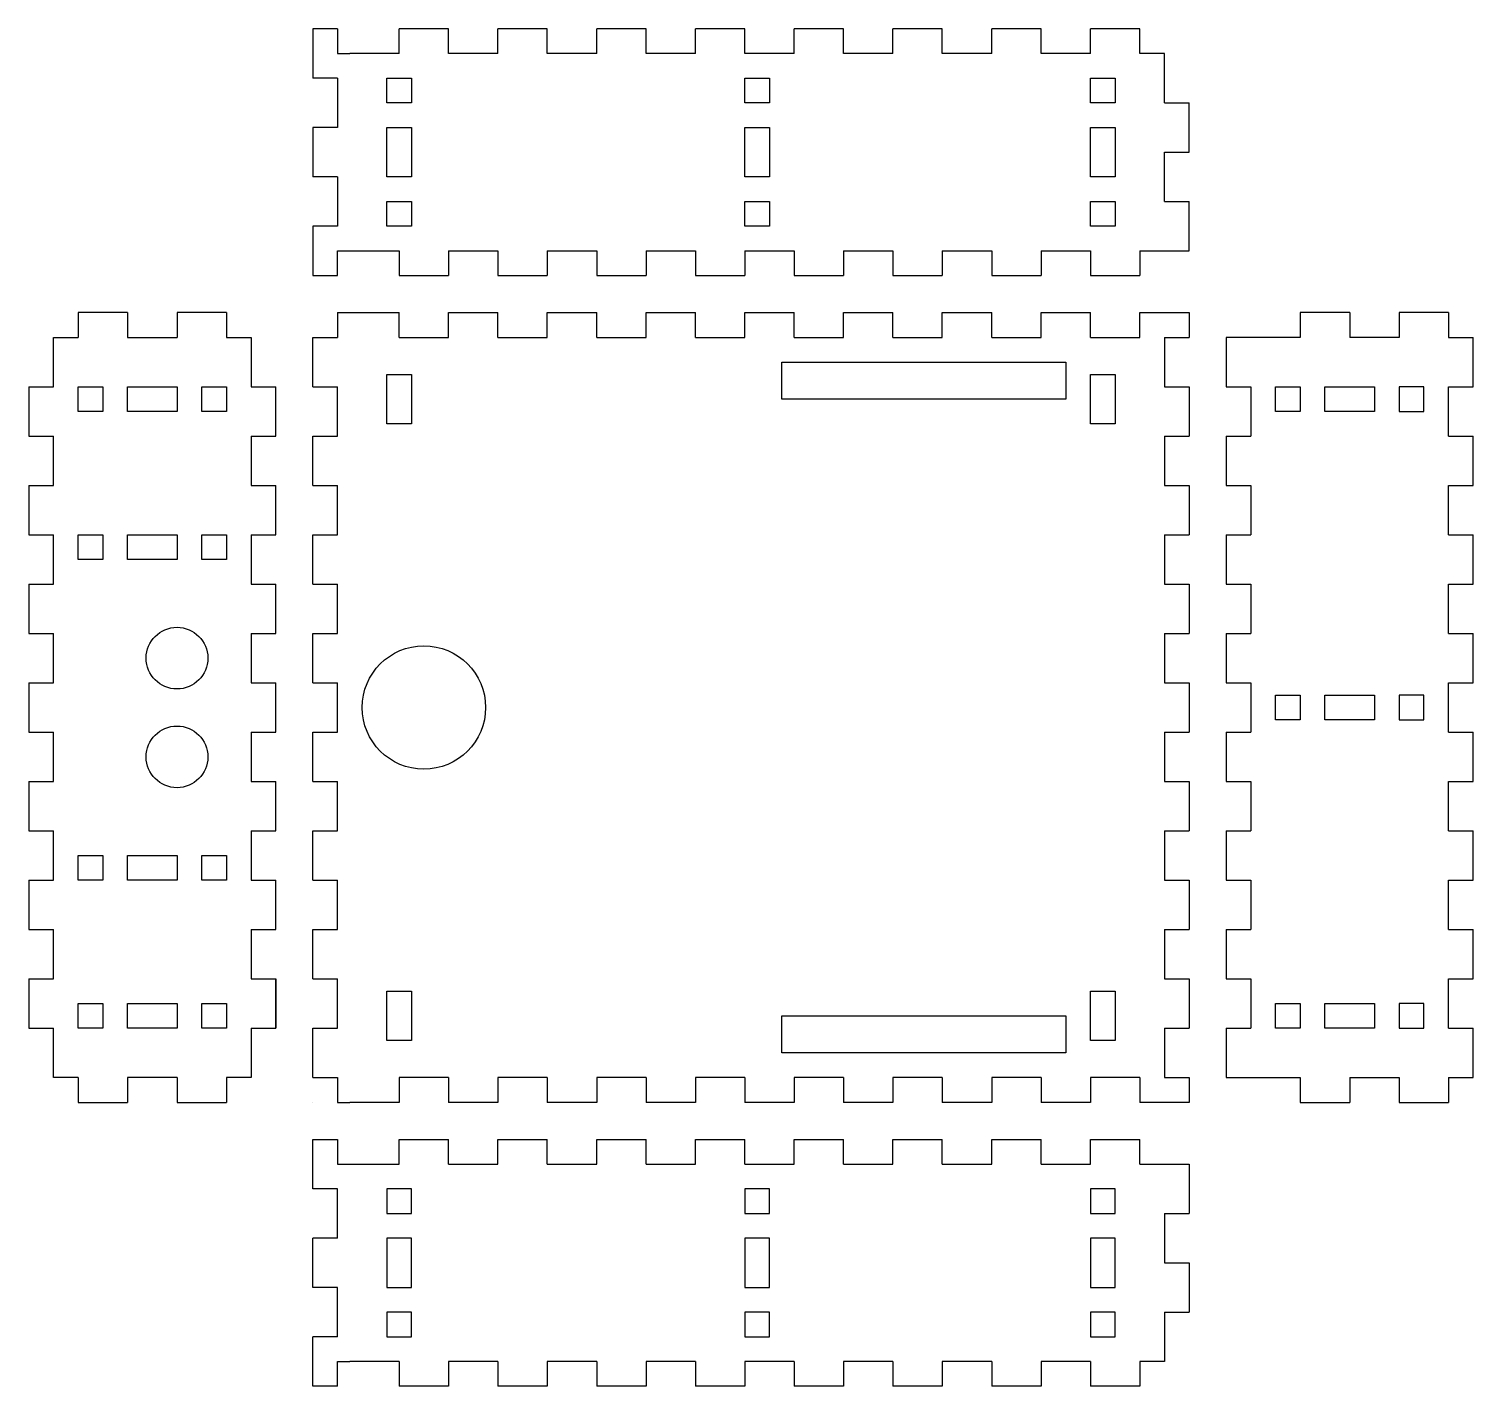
# Model space of a CAD drawing. Header units: inches. Extents: x -38 to 34.9, y -2.3 to 35.3.
# Drawn here: x 20.25 to 34.87, y -2.25 to 11.5 of the extents above; entities that cross this region are included whole.
import ezdxf

# ---------------------------------------------------------------- set-up
doc = ezdxf.new("R2010")
doc.units = ezdxf.units.IN
doc.header["$MEASUREMENT"] = 0
doc.layers.add('Cut', color=1, linetype='Continuous')

msp = doc.modelspace()

# ---------------------------------------------------------------- linework, layer by layer
at = {"layer": 'Cut'}
for p, q in [((23.375, 11.5), (23.125, 11.5)), ((23.125, 11.5), (23.125, 11)), ((23.375, 11.5), (23.375, 11.25)), ((24.5, 11.5), (24, 11.5)), ((24, 11.25), (24, 11.5)), ((24.5, 11.25), (24.5, 11.5)), ((25.5, 11.5), (25, 11.5)), ((25, 11.25), (25, 11.5)), ((25.5, 11.25), (25.5, 11.5)), ((26.5, 11.5), (26, 11.5)), ((26, 11.25), (26, 11.5)), ((26.5, 11.25), (26.5, 11.5)), ((27.5, 11.5), (27, 11.5)), ((27, 11.25), (27, 11.5)), ((27.5, 11.25), (27.5, 11.5)), ((28.5, 11.5), (28, 11.5)), ((28, 11.25), (28, 11.5)), ((28.5, 11.25), (28.5, 11.5)), ((29.5, 11.5), (29, 11.5)), ((29, 11.25), (29, 11.5)), ((29.5, 11.25), (29.5, 11.5)), ((30.5, 11.5), (30, 11.5)), ((30, 11.25), (30, 11.5)), ((30.5, 11.25), (30.5, 11.5)), ((31.5, 11.5), (31, 11.5)), ((31, 11.25), (31, 11.5)), ((31.5, 11.25), (31.5, 11.5)), ((23.375, 11.25), (23.375, 11.25)), ((23.375, 11.25), (23.5, 11.25)), ((24, 11.25), (23.5, 11.25)), ((25, 11.25), (24.5, 11.25)), ((26, 11.25), (25.5, 11.25)), ((27, 11.25), (26.5, 11.25)), ((28, 11.25), (27.5, 11.25)), ((29, 11.25), (28.5, 11.25)), ((30, 11.25), (29.5, 11.25)), ((31, 11.25), (30.5, 11.25)), ((31.75, 11.25), (31.5, 11.25)), ((31.75, 10.75), (31.75, 11.25)), ((23.375, 11), (23.125, 11)), ((23.375, 11), (23.375, 10.5)), ((23.875, 11), (24.125, 11)), ((23.875, 10.75), (23.875, 11)), ((24.125, 11), (24.125, 10.75)), ((27.5, 11), (27.75, 11)), ((27.5, 10.75), (27.5, 11)), ((27.75, 11), (27.75, 10.75)), ((31, 11), (31.25, 11)), ((31, 10.75), (31, 11)), ((31.25, 11), (31.25, 10.75)), ((24.125, 10.75), (23.875, 10.75)), ((27.75, 10.75), (27.5, 10.75)), ((31.25, 10.75), (31, 10.75)), ((31.75, 10.75), (32, 10.75)), ((32, 10.25), (32, 10.75)), ((23.125, 10.5), (23.125, 10)), ((23.375, 10.5), (23.125, 10.5)), ((23.875, 10.5), (24.125, 10.5)), ((23.875, 10), (23.875, 10.5)), ((24.125, 10.5), (24.125, 10)), ((27.5, 10.5), (27.75, 10.5)), ((27.5, 10), (27.5, 10.5)), ((27.75, 10.5), (27.75, 10)), ((31, 10.5), (31.25, 10.5)), ((31, 10), (31, 10.5)), ((31.25, 10.5), (31.25, 10)), ((31.75, 9.75), (31.75, 10.25)), ((31.75, 10.25), (32, 10.25)), ((23.375, 10), (23.125, 10)), ((23.375, 10), (23.375, 9.5)), ((24.125, 10), (23.875, 10)), ((27.75, 10), (27.5, 10)), ((31.25, 10), (31, 10)), ((23.875, 9.75), (24.125, 9.75)), ((23.875, 9.5), (23.875, 9.75)), ((24.125, 9.75), (24.125, 9.5)), ((27.5, 9.75), (27.75, 9.75)), ((27.5, 9.5), (27.5, 9.75)), ((27.75, 9.75), (27.75, 9.5)), ((31, 9.75), (31.25, 9.75)), ((31, 9.5), (31, 9.75)), ((31.25, 9.75), (31.25, 9.5)), ((31.75, 9.75), (32, 9.75)), ((32, 9.25), (32, 9.75)), ((23.125, 9.5), (23.125, 9)), ((23.375, 9.5), (23.125, 9.5)), ((24.125, 9.5), (23.875, 9.5)), ((27.75, 9.5), (27.5, 9.5)), ((31.25, 9.5), (31, 9.5)), ((23.375, 9), (23.375, 9.25)), ((23.375, 9.25), (23.5, 9.25)), ((23.5, 9.25), (24, 9.25)), ((24, 9.25), (24, 9)), ((24.5, 9.25), (25, 9.25)), ((24.5, 9.25), (24.5, 9)), ((25, 9.25), (25, 9)), ((25.5, 9.25), (26, 9.25)), ((25.5, 9.25), (25.5, 9)), ((26, 9.25), (26, 9)), ((26.5, 9.25), (27, 9.25)), ((26.5, 9.25), (26.5, 9)), ((27, 9.25), (27, 9)), ((27.5, 9.25), (28, 9.25)), ((27.5, 9.25), (27.5, 9)), ((28, 9.25), (28, 9.125)), ((28.5, 9.25), (29, 9.25)), ((28.5, 9.25), (28.5, 9)), ((29, 9.25), (29, 9)), ((29.5, 9.25), (30, 9.25)), ((29.5, 9.25), (29.5, 9)), ((30, 9.25), (30, 9)), ((30.5, 9.25), (31, 9.25)), ((30.5, 9.25), (30.5, 9)), ((31, 9.25), (31, 9)), ((31.5, 9.25), (31.75, 9.25)), ((31.5, 9.25), (31.5, 9)), ((31.75, 9.25), (32, 9.25)), ((28, 9.125), (28, 9)), ((23.125, 9), (23.375, 9)), ((24, 9), (24.5, 9)), ((25, 9), (25.5, 9)), ((26, 9), (26.5, 9)), ((27, 9), (27.5, 9)), ((28, 9), (28.5, 9)), ((29, 9), (29.5, 9)), ((30, 9), (30.5, 9)), ((31, 9), (31.5, 9)), ((21.25, 8.625), (20.75, 8.625)), ((20.75, 8.625), (20.75, 8.375)), ((21.25, 8.625), (21.25, 8.375)), ((22.25, 8.625), (21.75, 8.625)), ((21.75, 8.625), (21.75, 8.375)), ((22.25, 8.625), (22.25, 8.375)), ((23.375, 8.625), (23.375, 8.375)), ((23.375, 8.625), (23.5, 8.625)), ((23.5, 8.625), (24, 8.625)), ((24, 8.375), (24, 8.625)), ((24.5, 8.375), (24.5, 8.625)), ((24.5, 8.625), (25, 8.625)), ((25, 8.375), (25, 8.625)), ((25.5, 8.375), (25.5, 8.625)), ((25.5, 8.625), (26, 8.625)), ((26, 8.375), (26, 8.625)), ((26.5, 8.375), (26.5, 8.625)), ((26.5, 8.625), (27, 8.625)), ((27, 8.375), (27, 8.625)), ((27.5, 8.375), (27.5, 8.625)), ((27.5, 8.625), (28, 8.625)), ((28, 8.375), (28, 8.625)), ((28.5, 8.375), (28.5, 8.625)), ((28.5, 8.625), (29, 8.625)), ((29, 8.375), (29, 8.625)), ((29.5, 8.375), (29.5, 8.625)), ((29.5, 8.625), (30, 8.625)), ((30, 8.375), (30, 8.625)), ((30.5, 8.375), (30.5, 8.625)), ((30.5, 8.625), (31, 8.625)), ((31, 8.375), (31, 8.625)), ((31.5, 8.375), (31.5, 8.625)), ((31.5, 8.625), (32, 8.625)), ((32, 8.625), (32, 8.375)), ((33.625, 8.625), (33.125, 8.625)), ((33.125, 8.625), (33.125, 8.375)), ((33.625, 8.625), (33.625, 8.375)), ((34.625, 8.625), (34.125, 8.625)), ((34.125, 8.625), (34.125, 8.375)), ((34.625, 8.625), (34.625, 8.375)), ((20.5, 8.375), (20.75, 8.375)), ((20.5, 7.875), (20.5, 8.375)), ((21.25, 8.375), (21.75, 8.375)), ((22.25, 8.375), (22.5, 8.375)), ((22.5, 8.375), (22.5, 7.875)), ((23.125, 8.375), (23.375, 8.375)), ((23.125, 7.875), (23.125, 8.375)), ((24, 8.375), (24.5, 8.375)), ((25, 8.375), (25.5, 8.375)), ((26, 8.375), (26.5, 8.375)), ((27, 8.375), (27.5, 8.375)), ((28, 8.375), (28.5, 8.375)), ((29, 8.375), (29.5, 8.375)), ((30, 8.375), (30.5, 8.375)), ((31, 8.375), (31.5, 8.375)), ((31.75, 8.375), (31.75, 7.875)), ((31.75, 8.375), (32, 8.375)), ((32.375, 8.375), (32.375, 7.875)), ((32.625, 8.375), (32.375, 8.375)), ((33.125, 8.375), (32.625, 8.375)), ((34.125, 8.375), (33.625, 8.375)), ((34.625, 8.375), (34.875, 8.375)), ((34.875, 7.875), (34.875, 8.375)), ((27.875, 8.125), (30.75, 8.125)), ((27.875, 7.75), (27.875, 8.125)), ((30.75, 8.125), (30.75, 7.75)), ((23.875, 7.5), (23.875, 8)), ((23.875, 8), (24.125, 8)), ((24.125, 8), (24.125, 7.5)), ((31, 7.5), (31, 8)), ((31, 8), (31.25, 8)), ((31.25, 8), (31.25, 7.5)), ((20.25, 7.875), (20.25, 7.375)), ((20.25, 7.875), (20.5, 7.875)), ((20.75, 7.625), (20.75, 7.875)), ((20.75, 7.875), (21, 7.875)), ((21, 7.875), (21, 7.625)), ((21.25, 7.625), (21.25, 7.875)), ((21.25, 7.875), (21.75, 7.875)), ((21.75, 7.875), (21.75, 7.625)), ((22, 7.625), (22, 7.875)), ((22, 7.875), (22.25, 7.875)), ((22.25, 7.875), (22.25, 7.625)), ((22.5, 7.875), (22.75, 7.875)), ((22.75, 7.375), (22.75, 7.875)), ((23.125, 7.875), (23.375, 7.875)), ((23.375, 7.375), (23.375, 7.875)), ((31.75, 7.875), (32, 7.875)), ((32, 7.875), (32, 7.375)), ((32.375, 7.875), (32.5, 7.875)), ((32.5, 7.875), (32.625, 7.875)), ((32.625, 7.875), (32.625, 7.375)), ((32.875, 7.625), (32.875, 7.875)), ((32.875, 7.875), (33.125, 7.875)), ((33.125, 7.875), (33.125, 7.625)), ((33.375, 7.625), (33.375, 7.875)), ((33.375, 7.875), (33.875, 7.875)), ((33.875, 7.875), (33.875, 7.625)), ((34.375, 7.875), (34.125, 7.875)), ((34.125, 7.875), (34.125, 7.625)), ((34.375, 7.625), (34.375, 7.875)), ((34.625, 7.375), (34.625, 7.875)), ((34.625, 7.875), (34.875, 7.875)), ((21, 7.625), (20.75, 7.625)), ((21.75, 7.625), (21.25, 7.625)), ((22.25, 7.625), (22, 7.625)), ((30.75, 7.75), (27.875, 7.75)), ((33.125, 7.625), (32.875, 7.625)), ((33.875, 7.625), (33.375, 7.625)), ((34.125, 7.625), (34.375, 7.625)), ((24.125, 7.5), (23.875, 7.5)), ((31.25, 7.5), (31, 7.5)), ((20.25, 7.375), (20.5, 7.375)), ((20.5, 6.875), (20.5, 7.375)), ((22.5, 7.375), (22.5, 6.875)), ((22.5, 7.375), (22.75, 7.375)), ((23.125, 7.375), (23.375, 7.375)), ((23.125, 6.875), (23.125, 7.375)), ((31.75, 7.375), (32, 7.375)), ((31.75, 7.375), (31.75, 6.875)), ((32.375, 7.375), (32.375, 6.875)), ((32.375, 7.375), (32.625, 7.375)), ((34.625, 7.375), (34.875, 7.375)), ((34.875, 6.875), (34.875, 7.375)), ((20.25, 6.875), (20.25, 6.375)), ((20.25, 6.875), (20.5, 6.875)), ((22.5, 6.875), (22.75, 6.875)), ((22.75, 6.375), (22.75, 6.875)), ((23.125, 6.875), (23.375, 6.875)), ((23.375, 6.375), (23.375, 6.875)), ((31.75, 6.875), (32, 6.875)), ((32, 6.875), (32, 6.375)), ((32.375, 6.875), (32.625, 6.875)), ((32.625, 6.875), (32.625, 6.375)), ((34.625, 6.375), (34.625, 6.875)), ((34.625, 6.875), (34.875, 6.875)), ((20.25, 6.375), (20.5, 6.375)), ((20.5, 5.875), (20.5, 6.375)), ((20.75, 6.125), (20.75, 6.375)), ((20.75, 6.375), (21, 6.375)), ((21, 6.375), (21, 6.125)), ((21.25, 6.125), (21.25, 6.375)), ((21.25, 6.375), (21.75, 6.375)), ((21.75, 6.375), (21.75, 6.125)), ((22, 6.125), (22, 6.375)), ((22, 6.375), (22.25, 6.375)), ((22.25, 6.375), (22.25, 6.125)), ((22.5, 6.375), (22.5, 5.875)), ((22.5, 6.375), (22.75, 6.375)), ((23.125, 6.375), (23.375, 6.375)), ((23.125, 5.875), (23.125, 6.375)), ((31.75, 6.375), (32, 6.375)), ((31.75, 6.375), (31.75, 5.875)), ((32.375, 6.375), (32.375, 5.875)), ((32.375, 6.375), (32.625, 6.375)), ((34.625, 6.375), (34.875, 6.375)), ((34.875, 5.875), (34.875, 6.375)), ((21, 6.125), (20.75, 6.125)), ((21.75, 6.125), (21.25, 6.125)), ((22.25, 6.125), (22, 6.125)), ((20.25, 5.875), (20.25, 5.375)), ((20.25, 5.875), (20.5, 5.875)), ((22.5, 5.875), (22.75, 5.875)), ((22.75, 5.375), (22.75, 5.875)), ((23.125, 5.875), (23.375, 5.875)), ((23.375, 5.375), (23.375, 5.875)), ((31.75, 5.875), (32, 5.875)), ((32, 5.875), (32, 5.375)), ((32.375, 5.875), (32.625, 5.875)), ((32.625, 5.875), (32.625, 5.375)), ((34.625, 5.375), (34.625, 5.875)), ((34.625, 5.875), (34.875, 5.875)), ((20.25, 5.375), (20.5, 5.375)), ((20.5, 4.875), (20.5, 5.375)), ((22.5, 5.375), (22.5, 4.875)), ((22.5, 5.375), (22.75, 5.375)), ((23.125, 5.375), (23.375, 5.375)), ((23.125, 4.875), (23.125, 5.375)), ((31.75, 5.375), (32, 5.375)), ((31.75, 5.375), (31.75, 4.875)), ((32.375, 5.375), (32.375, 4.875)), ((32.375, 5.375), (32.625, 5.375)), ((34.625, 5.375), (34.875, 5.375)), ((34.875, 4.875), (34.875, 5.375)), ((20.25, 4.875), (20.25, 4.375)), ((20.25, 4.875), (20.5, 4.875)), ((22.5, 4.875), (22.75, 4.875)), ((22.75, 4.375), (22.75, 4.875)), ((23.125, 4.875), (23.375, 4.875)), ((23.375, 4.375), (23.375, 4.875)), ((31.75, 4.875), (32, 4.875)), ((32, 4.875), (32, 4.375)), ((32.375, 4.875), (32.625, 4.875)), ((32.625, 4.875), (32.625, 4.375)), ((34.625, 4.375), (34.625, 4.875)), ((34.625, 4.875), (34.875, 4.875)), ((32.875, 4.5), (32.875, 4.75)), ((32.875, 4.75), (33.125, 4.75)), ((33.125, 4.75), (33.125, 4.5)), ((33.375, 4.5), (33.375, 4.75)), ((33.375, 4.75), (33.875, 4.75)), ((33.875, 4.75), (33.875, 4.5)), ((34.375, 4.75), (34.125, 4.75)), ((34.125, 4.75), (34.125, 4.5)), ((34.375, 4.5), (34.375, 4.75)), ((33.125, 4.5), (32.875, 4.5)), ((33.875, 4.5), (33.375, 4.5)), ((34.125, 4.5), (34.375, 4.5)), ((20.25, 4.375), (20.5, 4.375)), ((20.5, 3.875), (20.5, 4.375)), ((22.5, 4.375), (22.5, 3.875)), ((22.5, 4.375), (22.75, 4.375)), ((23.125, 4.375), (23.375, 4.375)), ((23.125, 3.875), (23.125, 4.375)), ((31.75, 4.375), (32, 4.375)), ((31.75, 4.375), (31.75, 3.875)), ((32.375, 4.375), (32.375, 3.875)), ((32.375, 4.375), (32.625, 4.375)), ((34.625, 4.375), (34.875, 4.375)), ((34.875, 3.875), (34.875, 4.375)), ((20.25, 3.875), (20.25, 3.375)), ((20.25, 3.875), (20.5, 3.875)), ((22.5, 3.875), (22.75, 3.875)), ((22.75, 3.375), (22.75, 3.875)), ((23.125, 3.875), (23.375, 3.875)), ((23.375, 3.375), (23.375, 3.875)), ((31.75, 3.875), (32, 3.875)), ((32, 3.875), (32, 3.375)), ((32.375, 3.875), (32.625, 3.875)), ((32.625, 3.875), (32.625, 3.375)), ((34.625, 3.375), (34.625, 3.875)), ((34.625, 3.875), (34.875, 3.875)), ((20.25, 3.375), (20.5, 3.375)), ((20.5, 2.875), (20.5, 3.375)), ((22.5, 3.375), (22.5, 2.875)), ((22.5, 3.375), (22.75, 3.375)), ((23.125, 3.375), (23.375, 3.375)), ((23.125, 2.875), (23.125, 3.375)), ((31.75, 3.375), (32, 3.375)), ((31.75, 3.375), (31.75, 2.875)), ((32.375, 3.375), (32.375, 2.875)), ((32.375, 3.375), (32.625, 3.375)), ((34.625, 3.375), (34.875, 3.375)), ((34.875, 2.875), (34.875, 3.375)), ((20.75, 2.875), (20.75, 3.125)), ((20.75, 3.125), (21, 3.125)), ((21, 3.125), (21, 2.875)), ((21.25, 2.875), (21.25, 3.125)), ((21.25, 3.125), (21.75, 3.125)), ((21.75, 3.125), (21.75, 2.875)), ((22, 2.875), (22, 3.125)), ((22, 3.125), (22.25, 3.125)), ((22.25, 3.125), (22.25, 2.875)), ((20.25, 2.875), (20.25, 2.375)), ((20.25, 2.875), (20.5, 2.875)), ((21, 2.875), (20.75, 2.875)), ((21.75, 2.875), (21.25, 2.875)), ((22.25, 2.875), (22, 2.875)), ((22.5, 2.875), (22.75, 2.875)), ((22.75, 2.375), (22.75, 2.875)), ((23.125, 2.875), (23.375, 2.875)), ((23.375, 2.375), (23.375, 2.875)), ((31.75, 2.875), (32, 2.875)), ((32, 2.875), (32, 2.375)), ((32.375, 2.875), (32.625, 2.875)), ((32.625, 2.875), (32.625, 2.375)), ((34.625, 2.375), (34.625, 2.875)), ((34.625, 2.875), (34.875, 2.875)), ((20.25, 2.375), (20.5, 2.375)), ((20.5, 1.875), (20.5, 2.375)), ((22.5, 2.375), (22.5, 1.875)), ((22.5, 2.375), (22.75, 2.375)), ((23.125, 2.375), (23.375, 2.375)), ((23.125, 1.875), (23.125, 2.375)), ((31.75, 2.375), (32, 2.375)), ((31.75, 2.375), (31.75, 1.875)), ((32.375, 2.375), (32.375, 1.875)), ((32.375, 2.375), (32.625, 2.375)), ((34.625, 2.375), (34.875, 2.375)), ((34.875, 1.875), (34.875, 2.375)), ((20.25, 1.875), (20.25, 1.375)), ((20.25, 1.875), (20.5, 1.875)), ((22.5, 1.875), (22.75, 1.875)), ((22.75, 1.375), (22.75, 1.875)), ((22.75, 1.875), (22.75, 1.375)), ((23.125, 1.875), (23.375, 1.875)), ((23.375, 1.375), (23.375, 1.875)), ((31.75, 1.875), (32, 1.875)), ((32, 1.875), (32, 1.375)), ((32.375, 1.875), (32.625, 1.875)), ((32.625, 1.875), (32.625, 1.375)), ((34.625, 1.375), (34.625, 1.875)), ((34.625, 1.875), (34.875, 1.875)), ((20.75, 1.375), (20.75, 1.625)), ((20.75, 1.625), (21, 1.625)), ((21, 1.625), (21, 1.375)), ((21.25, 1.375), (21.25, 1.625)), ((21.25, 1.625), (21.75, 1.625)), ((21.75, 1.625), (21.75, 1.375)), ((22, 1.375), (22, 1.625)), ((22, 1.625), (22.25, 1.625)), ((22.25, 1.625), (22.25, 1.375)), ((23.875, 1.25), (23.875, 1.75)), ((23.875, 1.75), (24.125, 1.75)), ((24.125, 1.75), (24.125, 1.25)), ((31, 1.25), (31, 1.75)), ((31, 1.75), (31.25, 1.75)), ((31.25, 1.75), (31.25, 1.25)), ((32.875, 1.375), (32.875, 1.625)), ((32.875, 1.625), (33.125, 1.625)), ((33.125, 1.625), (33.125, 1.375)), ((33.375, 1.375), (33.375, 1.625)), ((33.375, 1.625), (33.875, 1.625)), ((33.875, 1.625), (33.875, 1.375)), ((34.375, 1.625), (34.125, 1.625)), ((34.125, 1.625), (34.125, 1.375)), ((34.375, 1.375), (34.375, 1.625)), ((27.875, 1.5), (30.75, 1.5)), ((27.875, 1.125), (27.875, 1.5)), ((30.75, 1.5), (30.75, 1.125)), ((20.25, 1.375), (20.5, 1.375)), ((20.5, 0.875), (20.5, 1.375)), ((21, 1.375), (20.75, 1.375)), ((21.75, 1.375), (21.25, 1.375)), ((22.25, 1.375), (22, 1.375)), ((22.5, 1.375), (22.5, 0.875)), ((22.5, 1.375), (22.75, 1.375)), ((23.125, 0.875), (23.125, 1.375)), ((23.125, 1.375), (23.375, 1.375)), ((31.75, 1.375), (32, 1.375)), ((31.75, 1.375), (31.75, 0.875)), ((32.375, 1.375), (32.375, 0.875)), ((32.375, 1.375), (32.625, 1.375)), ((33.125, 1.375), (32.875, 1.375)), ((33.875, 1.375), (33.375, 1.375)), ((34.125, 1.375), (34.375, 1.375)), ((34.625, 1.375), (34.875, 1.375)), ((34.875, 0.875), (34.875, 1.375)), ((24.125, 1.25), (23.875, 1.25)), ((31.25, 1.25), (31, 1.25)), ((30.75, 1.125), (27.875, 1.125)), ((20.75, 0.875), (20.5, 0.875)), ((20.75, 0.875), (20.75, 0.625)), ((21.75, 0.875), (21.25, 0.875)), ((21.25, 0.875), (21.25, 0.625)), ((21.75, 0.875), (21.75, 0.625)), ((22.5, 0.875), (22.25, 0.875)), ((22.25, 0.875), (22.25, 0.625)), ((23.125, 0.875), (23.375, 0.875)), ((23.375, 0.875), (23.375, 0.625)), ((24, 0.875), (24, 0.625)), ((24.5, 0.875), (24, 0.875)), ((24.5, 0.875), (24.5, 0.625)), ((25, 0.875), (25, 0.625)), ((25.5, 0.875), (25, 0.875)), ((25.5, 0.875), (25.5, 0.625)), ((26, 0.875), (26, 0.625)), ((26.5, 0.875), (26, 0.875)), ((26.5, 0.875), (26.5, 0.625)), ((27, 0.875), (27, 0.625)), ((27.5, 0.875), (27, 0.875)), ((27.5, 0.875), (27.5, 0.625)), ((28, 0.875), (28, 0.625)), ((28.5, 0.875), (28, 0.875)), ((28.5, 0.875), (28.5, 0.625)), ((29, 0.875), (29, 0.625)), ((29.5, 0.875), (29, 0.875)), ((29.5, 0.875), (29.5, 0.625)), ((30, 0.875), (30, 0.625)), ((30.5, 0.875), (30, 0.875)), ((30.5, 0.875), (30.5, 0.625)), ((31.5, 0.875), (31, 0.875)), ((31, 0.875), (31, 0.625)), ((31.5, 0.875), (31.5, 0.625)), ((31.75, 0.875), (32, 0.875)), ((32, 0.875), (32, 0.625)), ((32.375, 0.875), (32.625, 0.875)), ((32.625, 0.875), (33.125, 0.875)), ((33.125, 0.875), (33.125, 0.625)), ((33.625, 0.875), (34.125, 0.875)), ((33.625, 0.875), (33.625, 0.625)), ((34.125, 0.875), (34.125, 0.625)), ((34.625, 0.875), (34.625, 0.625)), ((34.625, 0.875), (34.875, 0.875)), ((20.75, 0.625), (21.25, 0.625)), ((21.75, 0.625), (22.25, 0.625)), ((23.125, 0.625), (23.125, 0.625)), ((23.375, 0.625), (23.5, 0.625)), ((24, 0.625), (23.5, 0.625)), ((25, 0.625), (24.5, 0.625)), ((26, 0.625), (25.5, 0.625)), ((27, 0.625), (26.5, 0.625)), ((28, 0.625), (27.5, 0.625)), ((29, 0.625), (28.5, 0.625)), ((30, 0.625), (29.5, 0.625)), ((31, 0.625), (30.5, 0.625)), ((32, 0.625), (31.5, 0.625)), ((33.125, 0.625), (33.625, 0.625)), ((34.125, 0.625), (34.625, 0.625)), ((23.125, 0.25), (23.375, 0.25)), ((23.125, -0.25), (23.125, 0.25)), ((23.375, 0.25), (23.375, 0)), ((24, 0.25), (24.5, 0.25)), ((24, 0), (24, 0.25)), ((24.5, 0), (24.5, 0.25)), ((25, 0.25), (25.5, 0.25)), ((25, 0), (25, 0.25)), ((25.5, 0), (25.5, 0.25)), ((26, 0.25), (26.5, 0.25)), ((26, 0), (26, 0.25)), ((26.5, 0), (26.5, 0.25)), ((27, 0.25), (27.5, 0.25)), ((27, 0), (27, 0.25)), ((27.5, 0), (27.5, 0.25)), ((28, 0.25), (28.5, 0.25)), ((28, 0.125), (28, 0.25)), ((28.5, 0), (28.5, 0.25)), ((29, 0.25), (29.5, 0.25)), ((29, 0), (29, 0.25)), ((29.5, 0), (29.5, 0.25)), ((30, 0.25), (30.5, 0.25)), ((30, 0), (30, 0.25)), ((30.5, 0), (30.5, 0.25)), ((31, 0.25), (31.5, 0.25)), ((31, 0), (31, 0.25)), ((31.5, 0), (31.5, 0.25)), ((23.5, 0), (24, 0)), ((24.5, 0), (25, 0)), ((25.5, 0), (26, 0)), ((26.5, 0), (27, 0)), ((27.5, 0), (28, 0)), ((28, 0), (28, 0.125)), ((28.5, 0), (29, 0)), ((29.5, 0), (30, 0)), ((30.5, 0), (31, 0)), ((31.5, 0), (31.75, 0)), ((31.75, 0), (32, 0)), ((32, 0), (32, -0.5)), ((23.375, 0), (23.5, 0)), ((23.375, -0.25), (23.125, -0.25)), ((23.375, -0.75), (23.375, -0.25)), ((24.125, -0.25), (23.875, -0.25)), ((23.875, -0.25), (23.875, -0.5)), ((24.125, -0.5), (24.125, -0.25)), ((27.75, -0.25), (27.5, -0.25)), ((27.5, -0.25), (27.5, -0.5)), ((27.75, -0.5), (27.75, -0.25)), ((31.25, -0.25), (31, -0.25)), ((31, -0.25), (31, -0.5)), ((31.25, -0.5), (31.25, -0.25)), ((23.875, -0.5), (24.125, -0.5)), ((27.5, -0.5), (27.75, -0.5)), ((31, -0.5), (31.25, -0.5)), ((31.75, -0.5), (31.75, -1)), ((31.75, -0.5), (32, -0.5)), ((23.125, -1.25), (23.125, -0.75)), ((23.375, -0.75), (23.125, -0.75)), ((24.125, -0.75), (23.875, -0.75)), ((23.875, -0.75), (23.875, -1.25)), ((24.125, -1.25), (24.125, -0.75)), ((27.75, -0.75), (27.5, -0.75)), ((27.5, -0.75), (27.5, -1.25)), ((27.75, -1.25), (27.75, -0.75)), ((31.25, -0.75), (31, -0.75)), ((31, -0.75), (31, -1.25)), ((31.25, -1.25), (31.25, -0.75)), ((31.75, -1), (32, -1)), ((32, -1), (32, -1.5)), ((23.375, -1.25), (23.125, -1.25)), ((23.375, -1.75), (23.375, -1.25)), ((23.875, -1.25), (24.125, -1.25)), ((27.5, -1.25), (27.75, -1.25)), ((31, -1.25), (31.25, -1.25)), ((24.125, -1.5), (23.875, -1.5)), ((23.875, -1.5), (23.875, -1.75)), ((24.125, -1.75), (24.125, -1.5)), ((27.75, -1.5), (27.5, -1.5)), ((27.5, -1.5), (27.5, -1.75)), ((27.75, -1.75), (27.75, -1.5)), ((31.25, -1.5), (31, -1.5)), ((31, -1.5), (31, -1.75)), ((31.25, -1.75), (31.25, -1.5)), ((31.75, -1.5), (31.75, -2)), ((31.75, -1.5), (32, -1.5)), ((23.125, -2.25), (23.125, -1.75)), ((23.375, -1.75), (23.125, -1.75)), ((23.875, -1.75), (24.125, -1.75)), ((27.5, -1.75), (27.75, -1.75)), ((31, -1.75), (31.25, -1.75)), ((23.375, -2), (23.375, -2)), ((23.375, -2.25), (23.375, -2)), ((23.375, -2), (23.5, -2)), ((24, -2), (23.5, -2)), ((24, -2), (24, -2.25)), ((25, -2), (24.5, -2)), ((24.5, -2), (24.5, -2.25)), ((25, -2), (25, -2.25)), ((26, -2), (25.5, -2)), ((25.5, -2), (25.5, -2.25)), ((26, -2), (26, -2.25)), ((27, -2), (26.5, -2)), ((26.5, -2), (26.5, -2.25)), ((27, -2), (27, -2.25)), ((28, -2), (27.5, -2)), ((27.5, -2), (27.5, -2.25)), ((28, -2), (28, -2.25)), ((29, -2), (28.5, -2)), ((28.5, -2), (28.5, -2.25)), ((29, -2), (29, -2.25)), ((30, -2), (29.5, -2)), ((29.5, -2), (29.5, -2.25)), ((30, -2), (30, -2.25)), ((31, -2), (30.5, -2)), ((30.5, -2), (30.5, -2.25)), ((31, -2), (31, -2.25)), ((31.75, -2), (31.5, -2)), ((31.5, -2), (31.5, -2.25)), ((23.375, -2.25), (23.125, -2.25)), ((24.5, -2.25), (24, -2.25)), ((25.5, -2.25), (25, -2.25)), ((26.5, -2.25), (26, -2.25)), ((27.5, -2.25), (27, -2.25)), ((28.5, -2.25), (28, -2.25)), ((29.5, -2.25), (29, -2.25)), ((30.5, -2.25), (30, -2.25)), ((31.5, -2.25), (31, -2.25))]:
    msp.add_line(p, q, dxfattribs=at)
for centre, radius in [((21.75, 5.125), 0.3125), ((24.25, 4.625), 0.625), ((21.75, 4.125), 0.3125)]:
    msp.add_circle(centre, radius, dxfattribs=at)

doc.saveas('drawing.dxf')
